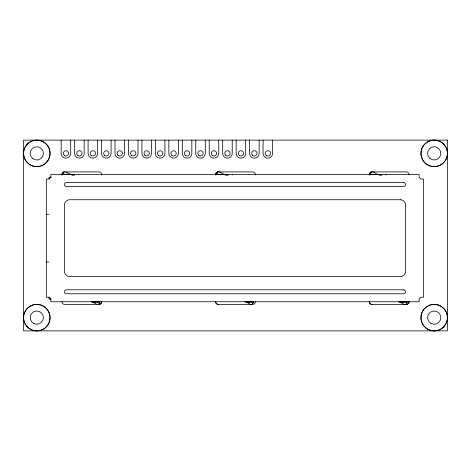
<?xml version="1.0" encoding="UTF-8"?>
<svg xmlns="http://www.w3.org/2000/svg" width="471" height="471" viewBox="0 0 471 471"><rect width="100%" height="100%" fill="white"/><g stroke="black" fill="none" stroke-linecap="round" stroke-linejoin="round"><path stroke-width="0.71" d="M62.82 174.635L63.567 172.404M99.793 301.664L98.757 304.49M216.489 174.635L217.231 172.404M253.457 301.664L252.421 304.49M370.153 174.635L371.183 171.809M407.121 301.664L406.373 303.895M62.761 174.564L63.903 171.68M99.852 301.734L98.71 304.619M216.425 174.564L217.567 171.68M253.516 301.734L252.374 304.619M370.088 174.564L371.23 171.68M407.18 301.734L406.037 304.619M64.615 171.915A2.649 2.649 0 0 0 62.007 175.024A2.649 2.649 0 0 1 64.615 171.915L99.057 171.915A2.649 2.649 0 0 1 101.665 175.024M218.279 171.915A2.649 2.649 0 0 0 215.671 175.024A2.649 2.649 0 0 1 218.279 171.915L252.721 171.915A2.649 2.649 0 0 1 255.329 175.024M371.943 171.915A2.649 2.649 0 0 0 369.335 175.024A2.649 2.649 0 0 1 371.943 171.915L406.385 171.915A2.649 2.649 0 0 1 408.993 175.024M51.204 177.214L49.037 177.214L49.037 179.145M46.335 214.305L48.984 214.305M46.335 261.994L48.984 261.994M51.204 299.085L49.037 299.085L49.037 297.154M99.057 304.384A2.649 2.649 0 0 0 101.707 301.734A2.649 2.649 0 0 1 99.057 304.384L64.615 304.384A2.649 2.649 0 0 1 61.966 301.734M218.279 304.384A2.649 2.649 0 0 1 215.63 301.734A2.649 2.649 0 0 0 218.279 304.384L252.721 304.384A2.649 2.649 0 0 0 255.37 301.734M371.943 304.384A2.649 2.649 0 0 1 369.293 301.734A2.649 2.649 0 0 0 371.943 304.384L406.385 304.384A2.649 2.649 0 0 0 409.034 301.734A2.649 2.649 0 0 1 406.385 304.384M378.078 174.576L370.188 174.193L382.105 174.929L374.18 174.223M216.525 174.193L228.441 174.929L220.516 174.223M70.709 174.564L62.861 174.193L74.777 174.929L66.853 174.223L72.905 174.971M399.19 301.723L407.079 302.105L399.231 301.734M245.526 301.723L253.416 302.105L245.568 301.734M91.904 301.734L99.752 302.105L91.863 301.723M398.978 301.705L403.088 302.076L399.125 301.723M245.314 301.705L249.424 302.076M91.651 301.705L95.76 302.076M378.142 174.576L380.162 174.965M224.479 174.576L226.498 174.965M70.815 174.576L72.834 174.965M378.29 174.594L380.232 174.971M224.626 174.594L226.569 174.971M372.661 171.797L378.619 174.7M218.997 171.797L224.955 174.7M398.649 301.599L404.607 304.502M65.934 172.086L71.292 174.7M244.985 301.599L250.943 304.502M91.321 301.599L96.679 304.213M385.985 174.564L386.008 174.953M232.321 174.564L232.344 174.953M78.657 174.564L78.681 174.953M272.591 140.123L272.591 153.369A4.769 4.769 0 0 1 267.822 158.138A4.769 4.769 0 0 1 263.053 153.369L263.053 140.123M259.132 140.123L259.132 153.369A4.769 4.769 0 0 1 254.364 158.138A4.769 4.769 0 0 1 249.595 153.369L249.595 140.123M245.674 140.123L245.674 153.369A4.769 4.769 0 0 1 240.905 158.138A4.769 4.769 0 0 1 236.136 153.369L236.136 140.123M232.215 140.123L232.215 153.369A4.769 4.769 0 0 1 227.446 158.138A4.769 4.769 0 0 1 222.677 153.369L222.677 140.123M218.756 140.123L218.756 153.369A4.769 4.769 0 0 1 213.987 158.138A4.769 4.769 0 0 1 209.218 153.369L209.218 140.123M205.297 140.123L205.297 153.369A4.769 4.769 0 0 1 200.528 158.138A4.769 4.769 0 0 1 195.759 153.369L195.759 140.123M191.838 140.123L191.838 153.369A4.769 4.769 0 0 1 187.069 158.138A4.769 4.769 0 0 1 182.301 153.369L182.301 140.123M178.379 140.123L178.379 153.369A4.769 4.769 0 0 1 173.611 158.138A4.769 4.769 0 0 1 168.842 153.369L168.842 140.123M164.921 140.123L164.921 153.369A4.769 4.769 0 0 1 160.152 158.138A4.769 4.769 0 0 1 155.383 153.369L155.383 140.123M151.462 140.123L151.462 153.369A4.769 4.769 0 0 1 146.693 158.138A4.769 4.769 0 0 1 141.924 153.369L141.924 140.123M138.003 140.123L138.003 153.369A4.769 4.769 0 0 1 133.234 158.138A4.769 4.769 0 0 1 128.465 153.369L128.465 140.123M124.544 140.123L124.544 153.369A4.769 4.769 0 0 1 119.775 158.138A4.769 4.769 0 0 1 115.006 153.369L115.006 140.123M111.085 140.123L111.085 153.369A4.769 4.769 0 0 1 106.316 158.138A4.769 4.769 0 0 1 101.548 153.369L101.548 140.123M97.627 140.123L97.627 153.369A4.769 4.769 0 0 1 92.858 158.138A4.769 4.769 0 0 1 88.089 153.369L88.089 140.123M84.168 140.123L84.168 153.369A4.769 4.769 0 0 1 79.399 158.138A4.769 4.769 0 0 1 74.63 153.369L74.63 140.123M70.709 140.123L70.709 153.369A4.769 4.769 0 0 1 65.94 158.138A4.769 4.769 0 0 1 61.171 153.369L61.171 140.123M50.839 177.214L48.984 179.068L46.335 179.068L46.335 297.23L48.984 297.23L50.839 299.085L50.839 301.734L419.102 301.734L419.102 299.085L420.956 297.23L423.606 297.23L423.606 179.068L420.956 179.068L419.102 177.214L419.102 174.564L50.839 174.564L50.839 177.214M447.45 140.123L23.55 140.123L23.55 330.877L447.45 330.877L447.45 140.123M403.6 182.512L66.334 182.512A1.984 1.984 0 0 0 64.35 184.502A1.984 1.984 0 0 0 66.334 186.487L403.6 186.487A1.99 1.99 0 0 0 405.59 184.502A1.99 1.99 0 0 0 403.6 182.512M400.291 199.733L69.649 199.733A5.299 5.299 0 0 0 64.35 205.032L64.35 271.267A5.299 5.299 0 0 0 69.649 276.565L400.291 276.565A5.299 5.299 0 0 0 405.59 271.267L405.59 205.032A5.299 5.299 0 0 0 400.291 199.733M403.6 289.812L66.334 289.812A1.99 1.99 0 0 0 64.35 291.796A1.99 1.99 0 0 0 66.334 293.786L403.6 293.786A1.99 1.99 0 0 0 405.59 291.796A1.99 1.99 0 0 0 403.6 289.812M30.173 164.844A13.247 13.247 0 0 0 50.044 153.369A13.247 13.247 0 0 0 30.173 141.895A13.247 13.247 0 0 0 30.173 164.844M266.121 155.401A2.649 2.649 0 0 0 270.431 153.829A2.649 2.649 0 0 0 266.916 150.879A2.649 2.649 0 0 0 266.121 155.401M28.284 327.781A13.247 13.247 0 0 0 49.844 319.933A13.247 13.247 0 0 0 32.264 305.184A13.247 13.247 0 0 0 28.284 327.781A13.247 13.247 0 0 0 49.844 319.933A13.247 13.247 0 0 0 32.264 305.184A13.247 13.247 0 0 0 28.284 327.781M425.69 327.781A13.247 13.247 0 0 0 447.25 319.933A13.247 13.247 0 0 0 429.67 305.184A13.247 13.247 0 0 0 425.69 327.781A13.247 13.247 0 0 0 447.25 319.933A13.247 13.247 0 0 0 429.67 305.184A13.247 13.247 0 0 0 425.69 327.781M434.203 166.616A13.247 13.247 0 0 0 447.45 153.369A13.247 13.247 0 0 0 434.203 140.123A13.247 13.247 0 0 0 420.956 153.369A13.247 13.247 0 0 0 434.203 166.616M252.662 155.401A2.649 2.649 0 0 0 256.972 153.829A2.649 2.649 0 0 0 253.457 150.879A2.649 2.649 0 0 0 252.662 155.401M239.203 155.401A2.649 2.649 0 0 0 243.513 153.829A2.649 2.649 0 0 0 239.998 150.879A2.649 2.649 0 0 0 239.203 155.401M225.744 155.401A2.649 2.649 0 0 0 230.054 153.829A2.649 2.649 0 0 0 226.539 150.879A2.649 2.649 0 0 0 225.744 155.401M212.286 155.401A2.649 2.649 0 0 0 216.595 153.829A2.649 2.649 0 0 0 213.08 150.879A2.649 2.649 0 0 0 212.286 155.401M198.827 155.401A2.649 2.649 0 0 0 203.136 153.829A2.649 2.649 0 0 0 199.622 150.879A2.649 2.649 0 0 0 198.827 155.401M185.368 155.401A2.649 2.649 0 0 0 189.678 153.829A2.649 2.649 0 0 0 186.163 150.879A2.649 2.649 0 0 0 185.368 155.401M158.45 155.401A2.649 2.649 0 0 0 162.76 153.829A2.649 2.649 0 0 0 159.245 150.879A2.649 2.649 0 0 0 158.45 155.401M171.909 155.401A2.649 2.649 0 0 0 176.219 153.829A2.649 2.649 0 0 0 172.704 150.879A2.649 2.649 0 0 0 171.909 155.401M144.991 155.401A2.649 2.649 0 0 0 149.301 153.829A2.649 2.649 0 0 0 145.786 150.879A2.649 2.649 0 0 0 144.991 155.401M131.533 155.401A2.649 2.649 0 0 0 135.842 153.829A2.649 2.649 0 0 0 132.327 150.879A2.649 2.649 0 0 0 131.533 155.401M118.074 155.401A2.649 2.649 0 0 0 122.383 153.829A2.649 2.649 0 0 0 118.869 150.879A2.649 2.649 0 0 0 118.074 155.401M104.615 155.401A2.649 2.649 0 0 0 108.925 153.829A2.649 2.649 0 0 0 105.41 150.879A2.649 2.649 0 0 0 104.615 155.401M91.156 155.401A2.649 2.649 0 0 0 95.466 153.829A2.649 2.649 0 0 0 91.951 150.879A2.649 2.649 0 0 0 91.156 155.401M77.697 155.401A2.649 2.649 0 0 0 82.007 153.829A2.649 2.649 0 0 0 78.492 150.879A2.649 2.649 0 0 0 77.697 155.401M64.239 155.401A2.649 2.649 0 0 0 68.548 153.829A2.649 2.649 0 0 0 65.033 150.879A2.649 2.649 0 0 0 64.239 155.401M32.54 158.444A6.623 6.623 0 0 0 43.32 154.517A6.623 6.623 0 0 0 34.53 147.146A6.623 6.623 0 0 0 32.54 158.444M33.482 323.365A6.623 6.623 0 0 0 43.42 317.631A6.623 6.623 0 0 0 33.482 311.896A6.623 6.623 0 0 0 33.482 323.365M429.946 158.444A6.623 6.623 0 0 0 440.726 154.517A6.623 6.623 0 0 0 431.936 147.146A6.623 6.623 0 0 0 429.946 158.444M430.894 323.365A6.623 6.623 0 0 0 440.827 317.631A6.623 6.623 0 0 0 430.894 311.896A6.623 6.623 0 0 0 430.894 323.365M28.284 163.519A13.247 13.247 0 0 0 49.844 155.671A13.247 13.247 0 0 0 32.264 140.923A13.247 13.247 0 0 0 28.284 163.519M425.69 163.519A13.247 13.247 0 0 0 447.25 155.671A13.247 13.247 0 0 0 429.67 140.923A13.247 13.247 0 0 0 425.69 163.519"/></g></svg>
